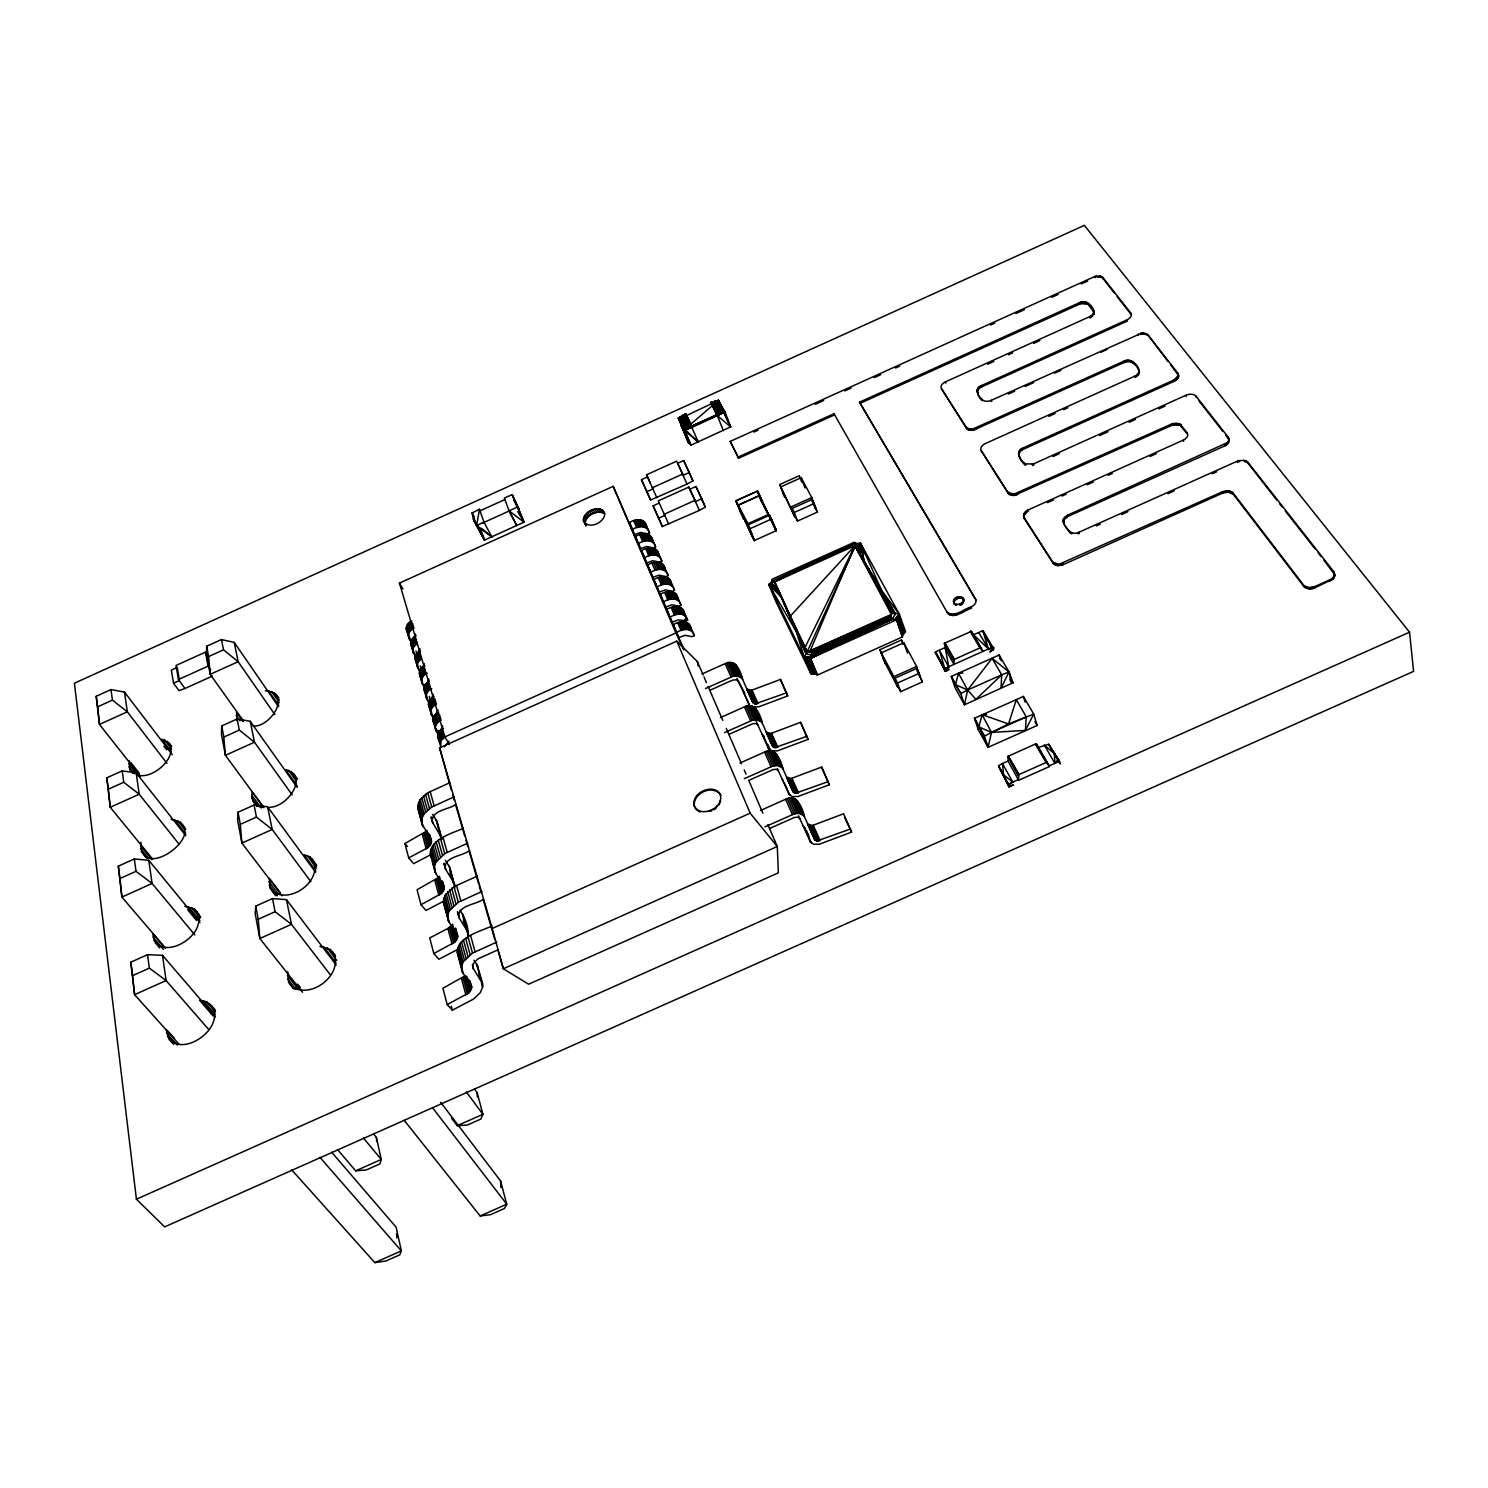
<?xml version="1.0" encoding="UTF-8"?>
<svg xmlns="http://www.w3.org/2000/svg" width="1488" height="1488" viewBox="0 0 1488 1488"><rect width="100%" height="100%" fill="white"/><g stroke="black" fill="none" stroke-linecap="round" stroke-linejoin="round"><path stroke-width="1.5" d="M431.092 854.503L413.664 863.672L408.698 857.906L427.614 847.825L431.26 843.305L431.278 839.678L421.792 823.664L422.164 817.693L424.173 813.731L431.706 807.035L454.268 796.768M1178.403 375.292L1174.088 379.942L1023 448.018C1014.704 451.013 1020.284 460.424 1025.325 463.958L1025.66 465.223C1020.638 461.671 1015.039 452.278 1023.353 449.264L1174.348 381.244L1178.422 377.468L1178.18 373.637L1147.843 334.8L1141.947 332.996L991.268 400.328A7.254 4.613 -17.8 0 1 982.099 399.361C977.356 395.92 974.454 387.903 981.448 385.578L1127.16 319.753A7.291 4.501 -15.4 0 0 1130.787 313.075L1102.906 277.568L1099.613 275.968L1094.889 276.452L730.199 441.415L738.569 458.267L834.433 414.929L834.005 413.72L738.104 457.095L738.569 458.267M1178.645 376.594L1178.18 373.637M583.389 520.391C583.259 510.979 600.65 503.576 604.76 513.472C604.984 522.939 587.425 530.379 583.389 520.391L585.974 526.064C582.05 516.764 596.986 508.896 604.463 513.62L602.863 510.254M945.401 671.348L935.524 651.837L944.657 647.745L953.975 664.373L954.217 659.444L979.941 647.912L983.084 651.335L971.385 631.377L944.415 643.262L948.86 667.461L945.475 668.986L945.94 670.363C954.626 666.308 942.443 675.18 944.75 668.503L988.423 648.935C1003.303 642.779 982.936 657.863 992.477 649.531L992.05 648.117L988.646 649.642L982.768 630.67L983.94 633.014M442.661 892.354L438.588 877.455L417.068 889.75L420.992 904.704L441.601 893.47L444.373 887.443L435.11 872.191L434.44 866.388L435.798 862.352L444.726 853.61L467.79 843.119M278.535 706.67L234.211 642.388L221.47 639.542L206.665 646.257L206.534 654.906L210.18 674.343L243.641 721.271M456.835 939.802L452.575 924.253L447.851 928.475L429.716 937.942L433.808 953.548L454.882 942.127L457.746 936.082L448.409 920.905L447.758 915.12L449.153 911.065L458.304 902.249L481.889 891.535M469.892 991.808L465.446 975.57L442.922 988.255L447.2 1004.567L468.757 992.942L471.733 986.879L462.284 971.831L461.671 966.047L463.121 961.973L472.514 953.083L496.806 942.071M408.437 633.516C404.308 629.498 406.708 622.821 411.785 621.035M412.325 622.858L413.943 628.327C408.865 630.112 406.429 636.79 410.576 640.826L412.697 639.859L415.636 634.018M411.302 645.848L411.469 639.635L416.101 635.674M414.668 636.436L416.863 643.839L413.645 647.057L412.697 650.87L414.892 655.594L417.031 654.627L420.007 648.768M415.654 660.728L415.822 654.515L420.509 650.535M419.058 651.298L421.271 658.812L418.035 662.03L417.068 665.861L419.263 670.604L421.439 669.619L424.433 663.741M297.061 787.301L250.244 721.308L237.131 718.964L221.712 725.939L221.452 734.309L225.413 755.327L263.897 807.668M428.935 678.937L425.903 684.833L423.727 685.819C421.42 679.514 415.245 669.209 424.954 665.62M427.223 673.246C422.108 675.013 419.467 681.727 423.727 685.819M893.916 613.874L854.893 545.705L855.73 543.455L854.298 542.227L771.881 579.353L771.398 582.403L768.794 584.449L775.676 601.152L811.034 673.934L816.577 674.38L809.732 657.361L804.208 657.194L768.794 584.449L781.07 596.707L806.533 652.897L804.208 657.194L811.034 673.934M424.545 691.176L424.731 684.945L429.493 680.927M431.78 688.665C426.665 690.432 423.95 697.165 428.228 701.276L430.441 700.29L433.492 694.375M429.083 706.744L429.307 700.513L434.087 696.477M434.663 698.43L436.412 704.326C431.297 706.112 428.488 712.845 432.822 716.974L435.035 715.97L438.123 710.036M435.147 724.898C430.795 720.769 433.64 714.017 438.755 712.25M437.844 827.049L437.1 821.692L432.562 814.382M439.351 714.259L441.118 720.248C436.021 721.996 433.101 728.729 437.472 732.859L439.704 731.854L442.829 725.958M439.834 740.968C435.445 736.82 438.365 730.05 443.498 728.283M445.898 736.411L441.006 740.485L440.764 746.734L437.602 736.225M998.56 765.688L1008.957 786.594L998.56 765.688L1002.447 763.511L1012.789 782.111L1009.422 784.399L1009.887 785.794L1013.458 784.994L1009.589 786.706L1008.529 784.027L1018.443 779.6L1019.001 774.56L1046.399 762.377L1049.468 766.562L1018.666 780.289L1008.046 761.019L1008.139 756.276L1035.574 743.944L1038.587 747.385L1048.668 744.26L1060.256 763.735L1048.668 744.26L1059.642 761.633L1050.974 748.111M450.287 874.814L449.953 867.597L445.377 860.324M454.844 887.815L449.953 867.597M992.105 658.31L1001.684 674.827L1001.052 688.144L1009.05 671.981L999.118 654.999L951.316 676.463L955.073 687.735L964.503 704.773L1011.896 683.29L1009.05 671.981L992.105 658.31L967.628 690.004L960.783 693.52L964.503 704.773L967.628 690.004L958.532 673.32L962.885 673.022M315.642 872.321L267.598 806.794L254.076 805.027L238.024 812.262L237.615 820.297L241.912 843.082L282.05 895.776M467.995 938.221C469.352 928.586 465.26 918.152 459.997 910.135M974.733 598.195L859.506 402.188L1079.209 302.827C1086.984 297.34 1100.376 312.461 1089.718 316.646L945.419 381.877A7.142 4.501 -18.5 0 0 941.439 388.628L966.14 427.149L969.358 429.046L972.929 428.972L1123.589 361.324C1131.791 355.744 1145.872 371.628 1134.842 376.166L985.298 443.591A7.403 4.817 -17.7 0 0 981.262 450.715L1007.785 492.082L1013.626 494.295L1172.488 423.652L1179.835 423.968L1187.071 432.71A7.793 5.078 -13.8 0 1 1183.351 440.095L1026.98 510.477L1027.315 511.742L1024.19 515.09L1024.395 518.68L1053.578 563.971L1057.801 565.645L1063.083 564.696L1222.783 493.049L1228.195 492.044L1233.403 494.351L1304.362 587.109L1309.217 588.913L1313.606 588.43L1333.397 578.795L1334.736 575.726L1333.62 571.466L1247.948 462.322L1244.061 460.238L1237.384 461.113L1079.06 532.202C1071.974 536.015 1065.78 529.133 1063.66 522.772L1063.976 524.036L1063.381 519.145L1067.696 515.127L1227.619 442.494L1228.958 439.778L1228.214 437.193L1196.054 396.236A7.7 4.929 -13.8 0 0 1186.01 395.231L1033.565 463.865L1025.325 463.958M1225.666 434.942L1229.181 440.169L1225.963 445.358L1068.012 516.392L1064.218 519.461L1063.567 523.218L1063.064 521.042M787.152 610.619L806.533 652.897L778.075 589.825L771.398 582.403L855.73 543.455L860.51 543.157L899.44 614.451L896.111 618.71L902.509 636.901L817.358 675.106L809.732 657.361L812.69 654.962L891.721 619.12L812.932 654.497M447.2 1004.567L452.352 1010.185L473.296 999.229L480.326 992.645L482.596 987.046L482.484 983.419L477.369 965.507L473.965 960.188M423.299 827.254L417.663 807.426L420.23 799.447L427.726 792.788L450.139 782.558M1025.381 730.385L1033.714 714.11L1008.548 723.968L982.136 714.668L978.862 726.888L984.405 736.095L974.491 718.258L978.862 726.888L991.51 732.449L1025.381 730.385L1026.255 716.9L1016.304 699.639L974.491 718.258L978.23 729.566L988.069 747.329L1037.192 725.456L1033.714 714.11L1023.372 696.421L1016.304 699.639L1008.548 723.968L984.405 736.095L988.069 747.329L991.51 732.449L982.136 714.668L986.525 714.389M1334.513 573.364L1333.918 576.488L1331.202 579.167L1314.778 586.607L1309.012 587.611L1304.158 585.788L1233.161 493.049L1229.255 490.891L1222.541 491.747L1058.768 564.417L1052.611 561.962L1024.042 517.433L1023.837 513.844L1026.98 510.477M431.966 859.004C423.689 840.906 452.854 833.057 463.456 828.314M336.195 964.987L286.477 899.663L272.509 898.585L255.75 906.099L255.192 913.688L259.842 938.519L302.529 992.273M449.339 922.634L443.573 903.476L444.893 895.478L453.97 886.699L477.388 876.06M856.418 543.678L807.203 651.744L811.983 652.637L891.331 618.19L812.467 653.585L809.546 651.093L806.589 652.637M458.788 957.249C450.566 938.482 481.591 931.153 492.1 925.889M963.331 600.985C967.219 598.418 955.37 593.359 953.529 600.836C953.455 606.918 964.522 604.426 963.499 599.032M1127.16 319.753L1127.439 321.036L981.782 386.824C974.807 389.149 977.709 397.166 982.452 400.607L982.099 399.361M963.908 600.278C960.374 593.21 950.386 603.589 954.719 603.663M902.509 636.901L896.148 618.115L902.323 635.915L905.485 631.563L899.44 614.451L893.116 612.368L890.866 615.381L844.012 637.868L811.202 652.135L808.114 651.539L811.481 652.618M293.192 988.423L288.635 982.099L287.761 971.683M297.302 786.11L285.603 769.612C309.634 776.531 286.961 807.296 269.737 807.24M275.857 895.813L270.091 887.871L269.328 878.273L280.302 892.688M809.398 652.562L854.893 545.705L857.181 543.79L859.822 553.945L894.158 613.223L889.564 605.188M262.483 807.37C255.155 806.756 250.096 799.112 252.309 792.118L263.004 806.645M809.36 652.339C813.769 651.93 803.52 651.521 810.588 651.874L807.854 651.428L811.202 652.135L890.866 615.381L891.851 619.38L896.204 619.287M237.169 720.638L236.573 712.38L243.083 721.513M993.556 649.661L982.768 630.67L973.543 634.818L971.478 631.451M699.844 811.072C709.478 814.085 723.354 805.417 720.322 794.555L720.75 795.429C714.463 781.479 689 793.253 694.729 807.073L694.301 806.198L696.849 810.03L700.29 811.946L695.156 807.798L695.603 808.672M479.471 509.305L483.991 522.176L491.896 536.963L476.625 525.543L473.575 519.814L472.105 512.895L479.471 509.305L476.625 525.543L484.511 540.088L523.999 522.195L512.207 494.704L504.358 498.034L509.045 510.83L516.782 525.71L509.231 510.961L481.907 523.348M693.817 804.431L694.245 805.306C693.464 793.309 711.562 784.771 719.857 793.848L719.429 792.974M171.157 819.423C215.369 828.5 139.221 886.383 140.988 842.264M132.86 773.165L129.623 769.222L129.437 760.796M750.863 533.653L754.379 540.535L747.999 523.664L735.89 500.842L757.429 491.114L776.197 530.677L754.379 540.535L750.863 533.653L735.89 500.842L757.429 491.114L776.197 530.677L771.509 519.014L749.654 528.872L750.603 532.964L735.89 500.842L743.814 519.256L740.652 512.467M1093.457 313.503L1093.754 314.786L1093.736 310.657M463.661 922.709L463.363 915.492M958.532 673.32L955.445 684.666L960.783 693.52L951.316 676.463L955.445 684.666L967.628 690.004L975.905 699.397L1001.684 674.827L1009.05 671.981L1013.254 683.271L1009.999 677.71M444.559 746.827L448.93 741.173M718.723 804.041L719.15 804.915L720.583 800.153M809.472 651.353L807.221 651.558L804.952 647.596L854.893 545.705L895.423 614.098L892.019 619.38L812.987 654.627L809.732 657.361L817.005 674.566M1137.799 374.12L1138.078 375.404L1138.915 372.428M944.359 643.393L953.603 660.393M1036.429 743.981L1049.245 765.855L1054.899 763.344L1057.856 759.587L1059.289 761.447L1055.569 755.737L1059.456 761.447L1053.262 751.924L1059.456 761.447M682.601 609.206L686.507 617.78L684.238 620.589L678.305 619.919L672.241 622.207L666.643 609.596C671.981 605.69 682.434 604.407 684.331 612.684M807.221 651.558L790.128 616.33L854.893 545.705L893.972 612.74M810.216 657.808L813.062 654.757L891.851 619.38L810.569 658.347L891.851 619.38M408.698 857.906L404.922 843.547L425.996 831.439L429.902 845.723M758.973 495.95L772.57 523.069L758.973 495.95L738.848 505.046M713.477 808.895L713.905 809.77L715.914 808.356L717.253 805.845M690.413 424.489L718.499 400.384L724.972 411.785L730.627 426.889L690.934 445.191L687.177 439.909L678.361 418.091L685.856 414.036L698.318 441.955L684.201 430.348L680.667 424.433L688.609 442.885L690.655 444.633L688.535 442.699L685.838 434.682L690.934 445.191L680.109 418.612M978.23 729.566L979.978 728.134L988.069 747.329M681.56 422.797L685.187 433.231L678.361 418.091L685.894 414.185L690.172 426.721L691.753 426.145L689.465 427.149L683.42 415.412L685.801 413.943L684.257 414.985L689.465 427.149L691.808 426.275L688.739 427.595L682.601 415.859L685.801 413.943L683.42 415.412L688.739 427.595L691.864 426.405L688.014 428.023L681.764 416.287L685.819 413.962L691.697 426.033L684.201 430.348L688.609 442.885L690.376 444.149M960.374 603.756L960.764 604.984L962.271 604.054M777.145 600.278L775.676 601.152M1089.718 316.646L1089.997 317.93L1091.857 316.851M685.894 414.185L680.109 417.179L685.856 414.092L691.641 425.94L690.172 426.721L684.257 414.985L685.838 413.98L679.272 417.607L685.131 429.79L692.143 427.037L684.201 430.348L678.361 418.091L685.131 429.79L692.087 426.926L686.563 428.897L691.976 426.665L688.014 428.023L682.601 415.859L685.819 413.962L681.764 416.287L687.289 428.47L691.976 426.665L687.289 428.47L680.927 416.733L685.819 414.017L680.927 416.733L685.856 429.344L692.087 426.926M716.844 414.52L710.855 402.634L713.422 401.983L718.406 413.906L716.9 414.613L712.585 402.244L710.836 402.616L718.499 400.384L730.627 426.889L717.346 415.617L710.855 402.634L715.933 401.202L721.643 412.864L717.179 415.264L722.443 412.604L717.607 400.663L710.911 402.839L716.77 400.942L722.443 412.604L717.29 415.505L724.079 412.083L717.346 415.617L723.354 430.627M1136.237 376.855L1135.121 377.45L1134.842 376.166M443.833 901.114L426.014 910.433L420.992 904.704M457.114 949.753L438.904 959.239L433.808 953.548M717.346 415.617L724.972 411.785L716.807 414.427L710.892 402.69L718.499 400.384L730.627 426.889L723.819 412.771M685.931 414.296L679.272 417.607L685.856 429.344M682.136 417.644L718.499 400.384L723.54 412.12M811.983 652.637L890.549 616.385M812.764 654.181L891.665 618.971L812.987 654.627L812.467 653.585L868.918 627.694M483.991 522.176L476.625 525.543L472.105 512.895L474.114 516.559M480.14 510.775L505.195 499.429M691.176 426.275L717.309 414.427M691.213 426.349L717.458 414.743M140.467 776.383L99.491 724.433L96.218 696.291L110.986 689.595L124.49 692.069L172.273 754.676M691.381 426.703L717.569 414.985M691.548 427.093L717.625 415.115M691.715 427.465L717.737 415.394M208.004 655.743L205.456 652.135L176.03 665.471L178.448 679.532L184.996 688.479L212.375 676.091M124.49 692.069L127.336 711.822L99.491 724.433L97.594 706.837L112.437 700.123L127.336 711.822L166.972 763.344M234.211 642.388L238.136 661.695L210.18 674.343L208.618 656.561L223.498 649.828L238.136 661.695L274.871 714.612M178.448 679.532L208.078 666.122L205.456 652.135M173.538 683.215L179.453 680.518L177.221 667.461L171.325 670.139L173.538 683.215L179.006 690.655L184.996 688.479M449.376 744.242L444.875 736.913L399.454 583.091L613.186 486.334L684.015 649.642M650.293 483.154L646.555 474.784L676.687 461.15L687.047 484.084L650.572 500.005L641.477 479.657L647.522 476.923M683.662 460.573L677.635 463.289L683.234 475.23L689.316 472.477L683.662 460.573L692.887 480.866L687.047 484.084M753.914 432.078L758.136 430.162M815.182 404.364L823.627 400.532M844.756 390.972L851.099 388.108M874.33 377.599L880.673 374.716M895.46 368.038L899.682 366.122M990.524 325.016L994.747 323.101M1015.876 313.54L1024.321 309.727M1051.774 297.302L1058.117 294.419M1081.348 283.91L1087.691 281.046M682.732 474.021L652.376 487.748L656.84 497.736M646.834 491.691L652.916 488.957L646.555 474.784M859.915 403.397L1080.66 303.645L1088.119 304.24L1094.219 312.61M688.851 487.078L658.273 500.898L664.801 515.425L658.626 518.215L662.383 526.529L699.379 510.403L688.851 487.078L690.581 491.114M658.626 518.215L653.12 505.827L659.24 503.056M695.919 486.464L689.8 489.236L695.547 501.53L701.722 498.74L695.919 486.464L705.312 507.148L699.379 510.403M645.346 523.478L649.512 532.89L647.354 533.857L640.528 532.406L634.725 534.583L629.424 522.66C634.669 518.717 644.732 517.954 646.48 525.971M987.586 364.225L993.854 361.379M1008.492 354.776L1012.658 352.879M1033.565 343.43L1039.833 340.603M695.063 500.321L664.262 514.234L668.744 524.241M632.4 529.598C637.645 525.655 647.745 524.855 649.512 532.89M651.409 537.391L655.631 546.914L653.455 547.882L646.592 546.449L640.733 548.626L635.395 536.61C640.64 532.667 650.777 531.83 652.562 539.884M152.483 858.892L110.242 807.296L106.82 777.833L122.183 770.896L136.152 772.849L185.795 835.698M638.426 543.659C643.672 539.716 653.846 538.842 655.631 546.914M795.41 517.024L797.512 521.06L817.377 512.114L814.159 503.502L812.002 499.484L792.118 508.45L795.001 517.21L779.712 484.567L799.335 475.695L801.772 482.131M136.152 772.849L139.221 794.22L110.242 807.296L108.308 789.235L123.746 782.279L139.221 794.22L179.248 844.403M250.244 721.308L254.485 742.214L225.413 755.327L223.814 737.081L239.308 730.087L254.485 742.214L292.187 794.927M740.522 512.43L737.899 505.157L759.605 495.355M812.002 499.484L815.238 508.078L811.778 497.569L801.195 477.704L780.679 486.967L795.001 517.21M657.584 551.509L661.844 561.143L659.649 562.129L652.748 560.697L646.852 562.91L641.458 550.765C646.722 546.821 656.915 545.891 658.719 554.001M644.527 557.926C649.791 553.982 660.021 553.015 661.844 561.143M1008.399 394.004L1014.704 391.158M1025.195 386.415L1033.583 382.639M1054.583 373.153L1060.87 370.326M1100.748 352.321L1107.035 349.475M784.641 497.234L779.712 484.567M663.834 565.849L668.149 575.596L665.954 576.581L658.979 575.168L653.046 577.381L647.615 565.124C652.916 561.218 663.146 560.195 664.969 568.342M747.999 523.664L768.329 514.495M737.899 505.157L747.701 525.078L769.612 515.201L775.713 529.319L773.351 524.632M791.039 506.924L811.778 497.569M650.721 572.396C656.022 568.49 666.289 567.43 668.149 575.596M941.439 388.628L966.512 428.395L969.711 430.274L973.282 430.218L1123.868 362.607C1130.973 358.682 1138.376 366.122 1139.417 372.856L1138.971 369.917M797.512 521.06L794.22 512.504L814.159 503.502M670.195 580.413L674.548 590.252L672.334 591.257L665.322 589.862L659.351 592.094L653.864 579.725C659.165 575.8 669.488 574.703 671.33 582.905M657.026 587.109C662.327 583.184 672.688 582.05 674.548 590.252M1048.817 416.361L1055.122 413.515M1063.548 409.721L1067.752 407.824M676.631 595.181L681.039 605.151L678.807 606.155L671.776 604.779L665.75 607.03L660.207 594.549C665.527 590.643 675.924 589.434 677.784 597.674M663.425 602.045C668.744 598.139 679.16 596.893 681.039 605.151M669.916 617.204C674.51 614.581 681.783 611.903 685.912 616.795M165.484 948.098L121.904 897.078L118.315 866.165L134.311 858.967L148.763 860.306L199.913 922.579M689.837 625.444L694.338 635.636L692.087 636.659L684.945 635.302L678.826 637.608L673.19 624.886C678.528 620.98 689.074 619.585 690.99 627.917M1052.946 456.556L1059.289 453.691M1099.502 435.593L1107.965 431.78M1129.132 422.257L1135.474 419.393M1158.743 408.921L1165.104 406.057M148.763 860.306L152.111 883.481L121.904 897.078L119.933 878.552L136.022 871.317L152.111 883.481L194.816 934.929M267.598 806.794L272.211 829.467L241.912 843.082L240.312 824.371L256.457 817.098L272.211 829.467L310.899 881.752M444.875 736.913L675.887 632.939L613.186 486.334M676.501 632.605C681.857 628.717 692.422 627.285 694.338 635.636M451.422 790.314L439.592 747.887L676.798 641.142L697.351 661.546L703.136 674.938M981.262 450.715L1008.139 493.328L1013.979 495.541L1172.749 424.954L1180.096 425.27L1187.331 434.012L1187.071 432.71M1047.347 502.646L1053.634 499.819M1062.023 496.043L1066.208 494.165M1087.17 484.735L1093.457 481.907M1108.132 475.323L1112.336 473.426M1150.057 456.463L1156.343 453.635M701.945 674.008L725.14 663.592C735.425 658.198 740.857 671.516 742.624 679.346L735.965 664.913M705.498 688.516L732.673 676.426L737.378 675.961L742.01 678.323M709.795 690.339L732.524 680.146L736.355 679.756L738.271 681.299L749.84 705.963M890.661 616.59L857.144 631.805M1096.247 525.896L1100.469 523.999M1121.58 514.532L1127.904 511.686M1167.987 493.681L1174.311 490.835M1212.292 473.798L1216.514 471.901M812.522 653.716L891.461 618.506L812.467 653.585M179.248 1044.483L134.59 994.672L130.814 962.178L147.517 954.682L162.471 955.296L215.481 1016.992M162.471 955.296L166.117 980.555L134.59 994.672L132.562 975.682L149.358 968.13L166.117 980.555L208.841 1029.659M286.477 899.663L291.481 924.327L259.842 938.519L258.242 919.286L275.094 911.716L291.481 924.327L330.41 974.938M720.415 717.625L744.428 706.856C755.03 701.257 760.498 715.096 762.358 723.131L755.439 708.121M971.199 606.918L971.59 608.146C965.768 609.466 952.041 621.407 947.075 611.717C953.901 619.027 964.484 608.276 971.199 606.918A7.831 5.45 -18.3 0 0 975.514 598.957L859.506 402.188M898.138 686.805L900.668 691.641L922.448 681.895L916.775 668.41L894.958 678.175L897.673 687.01L885.155 663.183L879.947 649.661L901.449 640.007L903.123 643.132M917.11 670.958L920.309 676.873L916.627 666.457L903.793 642.742L881.324 652.823L893.879 676.649L897.673 687.01M724.47 732.617L752.258 720.285L757.057 719.764L761.744 722.108M885.155 663.183L879.947 649.661M728.841 734.402L752.872 723.689L755.978 723.577L757.913 725.121M893.879 676.649L916.627 666.457M900.668 691.641L897.506 683.011L919.379 673.227M991.51 732.449L1026.255 716.9M740.02 763.028L764.553 752.035C775.527 746.213 781.014 760.591 782.967 768.831L775.75 753.207M744.298 778.67L772.718 766.078L777.592 765.52L782.353 767.827M767.882 824.687L777.294 846.486L503.353 968.762L492.175 928.512L750.157 813.173L777.294 846.486L778.354 872.842L528.612 984.219L503.353 968.762L497.848 949.883L477.685 959.016L473.091 963.871L472.849 967.814L482.484 983.419M760.498 810.476L785.608 799.261C796.954 793.197 802.441 808.133 804.506 816.614L796.991 800.321M765.037 826.807L794.09 813.936L799.075 813.359L803.892 815.61M769.538 828.518L794.648 817.358L797.884 817.191L799.856 818.698M1008.046 761.019L1002.447 763.511L1003.6 774.783L1012.789 782.111M967.628 690.004L1001.684 674.827M1054.899 763.344L1054.415 753.821L1044.185 744.893L1054.899 763.344L1059.103 761.465M136.412 1199.216L1409.545 632.195L1084.361 225.376L74.4 683.215L136.412 1199.216L164.666 1226.875L1413.6 671.367L1409.545 632.195M337.627 1149.685L355.688 1170.833L381.244 1159.468L376.408 1137.446L373.469 1133.875M451.627 1118.325L457.244 1125.691L482.893 1114.307L477.146 1092.638L474.393 1088.9M291.667 1169.847L374.846 1262.624L401.351 1250.887L396.143 1227.228L331.657 1152.196M404.271 1120.408L480.159 1215.975L506.738 1204.201L500.563 1180.933L440.671 1102.255M890.866 615.381L809.546 651.093L891.331 614.395L854.893 545.705L774.597 581.864L771.77 581.789M828.444 781.553L795.522 793.253L793.104 791.672L786.52 777.071L791.17 778.522L821.636 767.064L829.318 784.753L797.94 796.526L792.155 796.545L788.621 793.681M850.69 828.928L817.061 840.925L814.606 839.381L807.742 824.129L812.448 825.524L843.566 813.769L851.564 832.108L819.497 844.18L813.583 844.254L810.011 841.427M786.743 692.757L755.179 703.88L752.798 702.262L746.771 688.87L751.273 690.376L780.493 679.439L787.654 695.956L759.029 706.726L751.961 707.116M807.147 736.207L774.913 747.608L772.532 746.009L766.227 732.04L770.803 733.51L800.618 722.312L808.04 739.406L777.331 750.901L771.621 750.863L768.143 747.98M710.948 402.95L717.607 400.663L723.261 412.343L717.29 415.505L723.261 412.343L718.499 400.384L721.773 409.07M253.183 726.181C271.318 727.037 292.541 692.218 265.329 690.804M812.69 654.962L812.392 655.036A1.897 1.339 -22.3 0 1 811.518 655.036L806.719 654.162A1.897 1.321 -22.4 0 1 806.087 653.809L774.597 581.864L772.012 581.138L855.135 543.139L774.597 581.864L790.128 616.33M1097.586 277.214L1096.098 276.136M374.846 1262.624L385.857 1261.006L399.844 1254.83L401.351 1250.887L319.901 1157.292M480.159 1215.975L490.463 1214.692L504.488 1208.479L506.738 1204.201L432.599 1107.797M355.688 1170.833L366.439 1169.884L379.924 1163.895L381.244 1159.468L363.556 1138.153M808.17 652.097L811.648 652.432M457.244 1125.691L467.344 1125.058L480.866 1119.05L482.893 1114.307L466.395 1092.006M808.114 651.539L810.272 651.558M970.864 631.265L980.815 647.838M432.915 720.173L436.04 730.552L439.816 730.645M138.179 775.192C155.942 780.01 186.056 748.538 161.746 739.238L171.306 751.793M1098.776 277.159L1100.934 277.456L1100.655 276.173M184.81 906.229L194.165 909.001L199.187 914.618M319.939 946.405L330.131 949.437L335.265 955.24M892.019 619.38L896.427 619.808L810.569 658.347L817.358 675.106M214.625 1009.236L206.59 1001.777L199.615 1000.289L213.044 1015.913M808.133 651.856L810.514 652.283M809.36 651.67L810.569 651.967M1244.284 461.559L1245.493 461.875L1245.27 460.555M316.609 865.105L309.988 856.976L303.887 854.633L315.884 871.001M436.04 730.552L439.704 731.854M1114.326 293.043L1101.566 276.526M803.185 826.156L805.547 828.537M1276.723 500.024L1246.33 461.02M761.856 733.993L764.2 736.393M736.913 678.286L744.8 693.203M816.447 674.045L809.119 656.989L816.056 674.083M1065.055 525.655L1070.746 533.448L1070.43 532.183M481.256 528.184L491.896 536.963M271.727 890.419C289.211 905.876 324.551 879.854 312.275 858.985M685.689 430.199L698.318 441.955M973.543 634.818L988.423 648.935L978.937 632.791M770.896 583.017L778.075 589.825L770.282 583.556L781.07 596.707L769.575 584.04L775.583 598.678M290.365 984.87C308.834 1002.187 345.904 973.673 332.531 951.65M164.815 947.763L152.892 933.813C157.523 965.824 210.998 934.892 196.304 911.084M783.432 780.809L782.074 779.08M166.433 1029.529C170.953 1064.385 227.72 1031.333 211.649 1005.758M167.4 1036.355L173.557 1043.2M168.944 1039.201L173.557 1044.334M167.958 1031.24L174.115 1038.085M166.544 1033.1L177.314 1045.097M155.254 942.704L159.737 947.93M203.298 1000.699L215.221 1014.611M404.922 843.547L407.396 846.449M152.985 937.105L163.438 949.307M209.399 1003.489L215.351 1010.445M153.785 940.1L159.755 947.075M206.59 1001.777L215.518 1012.212M188.325 906.545L199.913 920.663M140.486 848.569L147.721 857.386M141.23 851.341L147.014 858.39M187.711 909.763L196.397 920.328M194.165 909.001L200.713 917.166M191.487 907.494L200.155 918.077M140.411 845.519L151.962 859.636M287.612 978.899L296.093 989.539M288.635 982.099L294.289 989.185M297.619 984.126L300.446 987.679M287.333 975.403L298.604 989.594M128.861 763.828L138.682 776.252M128.917 766.655L134.534 773.76M129.623 769.222L132.432 772.774M177.537 820.483L184.568 829.393M130.832 762.563L139.24 773.239M174.524 819.665L185.777 833.931M1117.116 296.596L1131.047 314.359L1130.787 313.075M1168.024 361.491L1147.843 334.8M1170.87 365.118L1178.645 375.739M1199.105 401.09L1222.857 431.39M1279.568 503.669L1282.433 507.296M1285.279 510.942L1315.262 549.146M1318.108 552.773L1320.972 556.419M1323.818 560.065L1334.68 574.684M180.104 821.841L185.721 828.983M268.882 881.714L278.498 894.307M163.978 746.251L166.712 749.822M269.142 884.951L277.382 895.739M270.091 887.871L275.596 895.069M164.629 739.964L171.455 748.929M327.155 947.782L336.716 960.374M169.037 742.903L171.771 746.492M323.733 946.777L336.028 962.941M167.084 741.191L171.176 746.567M330.131 949.437L335.581 956.617M894.158 613.223L864.137 561.181L860.51 543.157L881.733 590.662L899.44 614.451M252.086 798.293L257.443 805.566M252.997 800.99L257.015 806.44M251.863 795.299L261.237 808.021M309.988 856.976L316.646 866.09M307.16 855.507L316.479 868.248M236.127 715.356L240.033 720.843M208.078 666.122L210.645 669.73M288.728 770.375L296.521 781.386M293.601 773.518L297.488 779.024M291.425 771.695L296.614 779.024M274.238 692.776L279.298 700.141M271.653 691.585L279.26 702.652M268.658 690.934L278.814 705.647M276.303 694.431L278.833 698.114M457.504 912.553L459.327 918.17L468.274 932.716M444.038 864.119L445.805 869.55L454.677 884.17M431.148 817.712L432.859 822.957L441.657 837.651L437.1 821.692M778.429 770.877L776.476 769.352L773.295 769.501L748.743 780.419L762.879 813.136M513.732 500.359L519.386 509.807L512.207 494.704L523.999 522.195L509.045 510.83L516.875 507.315L515.201 500.954L523.999 522.195L517.768 511.574M748.501 704.196L749.078 705.145M399.454 583.091L402.988 589.043M982.936 630.652L992.905 647.336M983.847 633.311L993.352 649.921M985.707 637.199L987.846 640.863M989.985 644.527L993.184 650.014M1034.885 721.531L1037.192 725.456M1009.701 679.495L1011.896 683.29M768.794 584.449L796.415 631.842L806.384 653.139L784.102 603.644M1036.057 743.87L1046.994 762.414M970.548 631.321L980.406 647.782M1035.574 743.944L1046.566 762.358M970.399 631.377L979.941 647.912M1035.406 744.019L1046.083 762.488M868.49 568.453L894.232 613.316M834.005 413.72L947.484 612.944M894.344 613.391L872.861 575.8L894.623 613.484L881.733 590.662M895.125 613.447L886.216 598.176M893.284 612.349L854.893 545.705L891.944 613.447M863.821 561.013L893.116 612.368M944.88 642.835L954.366 659.37M1008.418 756.071L1019.001 774.56M944.62 643.021L954.068 659.537M1018.685 774.746L1008.139 756.276L1018.331 775.081M944.508 643.132L953.734 659.872M1007.841 756.629L1018.164 775.601M948.637 666.754L939.486 650.461L944.75 668.503L935.394 651.93L945.698 671.274M935.171 652.414L945.55 671.33M999.192 767.659L1006.465 780.958M1007.506 782.874L1009.589 786.706L1000.234 769.538M902.156 625.444L905.485 631.563M920.719 678.695L922.448 681.895M473.575 519.814L484.511 540.088L480.884 529.654M811.425 499.949L815.647 507.892M815.238 508.078L817.377 512.114M473.407 519.052L484.511 540.088L477.704 525.245M894.958 678.175L897.506 683.011M883.128 658.291L885.602 662.978M792.118 508.45L794.22 512.504M783.023 493.105L785.069 497.048M680.667 424.433L685.187 433.231M747.701 525.078L754.379 540.535M730.199 441.415L738.104 457.095M1005.404 779.061L1009.273 786.78M764.758 507.724L758.173 492.398L765.334 508.729M708.939 810.923L711.692 810.941L711.264 810.067M802.702 646.238L806.161 653.362M583.408 519.052L585.044 522.4M772.83 523.739L776.197 530.677M585.342 514.848L586.96 518.196M584.393 516.243L586.012 519.591M583.742 517.657L585.379 521.005M587.965 512.281L589.583 515.648M586.532 513.509L588.169 516.875M591.331 510.291L592.949 513.639M589.583 511.202L591.201 514.55M595.033 509.101L596.651 512.449M593.173 509.584L594.791 512.932M600.222 509.082L601.822 512.449M598.622 508.84L600.222 512.207M596.874 508.84L598.474 512.207M601.654 509.547L603.254 512.914M787.654 695.956L780.493 679.439M808.04 739.406L800.618 722.312M829.318 784.753L821.636 767.064M844.44 816.968L851.564 832.108M675.887 632.939L683.736 649.754M629.424 522.66L631.749 527.626M635.395 536.61L637.72 541.576M641.458 550.765L643.783 555.749M647.615 565.124L649.94 570.127M653.864 579.725L656.189 584.71M660.207 594.549L662.532 599.534M666.643 609.596L668.986 614.581M673.19 624.886L675.515 629.87M790.221 617.65L806.533 652.897M806.868 651.632L774.597 581.864L806.552 652.414M806.031 653.437L796.415 631.842L804.208 657.194M686.507 617.78L687.623 620.236L685.373 621.259L684.238 620.589L687.623 620.236L683.197 610.192M684.201 430.348L690.934 445.191M751.998 690.153L758.062 703.545M771.547 733.286L777.871 747.236M791.932 778.28L798.535 792.862M813.229 825.263L820.13 840.515M751.273 690.376L757.336 703.768M770.803 733.51L777.127 747.478M791.17 778.522L797.773 793.104M812.448 825.524L819.349 840.757M750.529 690.506L756.592 703.898M770.04 733.658L776.364 747.627M790.407 778.67L797.01 793.253M811.667 825.673L818.567 840.906M749.803 690.544L755.867 703.936M769.315 733.696L775.62 747.664M789.663 778.708L796.247 793.29M810.904 825.728L817.786 840.962M749.115 690.488L755.179 703.88M768.608 733.64L774.913 747.608M788.938 778.67L795.522 793.253M810.179 825.691L817.061 840.925M748.483 690.32L754.528 703.731M767.957 733.491L774.262 747.46M788.287 778.522L794.871 793.104M809.509 825.542L816.391 840.794M747.906 690.079L753.951 703.489M767.38 733.249L773.686 747.218M787.691 778.28L794.276 792.862M808.914 825.319L815.796 840.553M747.422 689.744L753.467 703.154M766.897 732.914L773.202 746.883M787.208 777.945L793.792 792.546M808.412 824.984L815.294 840.236M747.05 689.335L753.077 702.745M766.506 732.505L772.811 746.492M786.817 777.554L793.383 792.137M808.021 824.594L814.885 839.846M735.109 664.039L741.136 677.449M754.565 707.246L760.87 721.234M774.876 752.333L781.479 766.952M796.117 799.465L802.999 814.754M734.03 663.35L740.057 676.761M753.467 706.54L759.773 720.545M773.779 751.645L780.363 766.264M795.001 798.796L801.883 814.085M732.766 662.848L738.792 676.259M752.203 706.056L758.489 720.043M772.477 751.161L779.061 765.799M793.681 798.312L800.563 813.601M731.352 662.551L737.378 675.961M750.77 705.777L757.057 719.764M771.026 750.901L777.592 765.52M792.193 798.052L799.075 813.359M767.771 744.391L770.468 750.38M806.403 830.434L808.97 836.163M641.477 479.657L650.572 500.005M653.12 505.827L662.383 526.529M743.833 692.552L748.985 704.047M763.214 735.742L769.482 749.729M784.362 782.911L789.979 795.429M804.543 827.886L811.388 843.157M729.845 662.476L735.853 675.887M749.227 705.703L755.495 719.708M756.276 721.513L768.701 748.929M769.463 750.845L776.011 765.483M777.424 768.701L789.179 794.611M790.612 798.014L797.456 813.322M798.554 815.815L810.588 842.357M728.264 662.625L734.272 676.054M747.608 705.87L753.877 719.894M767.827 751.031L774.374 765.669M788.938 798.219L795.782 813.527M688.293 440.188L685.856 435.463M726.683 662.997L732.673 676.426M745.99 706.261L752.258 720.285M766.171 751.421L772.718 766.078M787.245 798.628L794.09 813.936M725.14 663.592L731.11 677.021M744.428 706.856L750.659 720.88M764.553 752.035L771.082 766.692M785.608 799.261L792.434 814.568M797.624 801.344L814.606 839.381M776.383 754.23L793.104 791.672M756.053 709.125L772.532 746.009M736.579 665.936L752.798 702.262M644.769 522.493L647.782 529.43M650.833 536.405L653.902 543.436M656.989 550.523L660.114 557.665M663.183 564.752L666.345 572.006M669.6 579.409L672.818 586.774M676.054 594.196L679.309 601.673M689.242 624.439L692.608 632.158M643.988 521.618L647.02 528.556M650.051 535.531L653.12 542.562M656.208 549.649L659.333 556.791M662.272 563.822L665.434 571.076M668.819 578.553L672.018 585.9M675.254 593.321L678.528 600.799M681.802 608.332L685.112 615.92M688.46 623.584L691.808 631.284M643.039 520.893L646.052 527.831M649.103 534.806L652.172 541.837M655.259 548.923L658.366 556.066M667.833 577.828L671.051 585.175M674.287 592.596L677.542 600.073M680.816 607.606L684.127 615.195M687.475 622.858L690.823 630.559M661.137 563.059L664.299 570.313M641.923 520.316L644.936 527.254M647.987 534.229L651.037 541.279M654.125 548.365L657.231 555.508M666.717 577.251L669.916 584.617M673.134 592.038L676.389 599.515M679.681 607.048L682.992 614.637M686.321 622.3L689.669 630.001M659.835 562.501L662.978 569.755M640.677 519.926L643.709 526.845M646.741 533.839L649.791 540.869M652.879 547.956L655.985 555.117M665.434 576.86L668.651 584.226M671.869 591.647L675.124 599.125M678.398 606.658L681.69 614.265M685.019 621.91L688.386 629.629M658.366 562.166L661.509 569.42M639.356 519.703L642.37 526.64M645.401 533.634L648.452 540.665M651.521 547.751L654.627 554.894M664.076 576.656L667.275 584.021M670.493 591.443L673.748 598.92M677.003 606.472L680.314 614.06M683.624 621.724L686.972 629.443M656.803 562.073L659.947 569.327M637.961 519.684L640.956 526.622M643.988 533.597L647.038 540.646M650.107 547.733L653.213 554.875M662.644 576.656L665.824 584.021M669.042 591.443L672.297 598.92M675.552 606.453L678.844 614.06M682.174 621.724L685.522 629.443M769.612 515.201L775.713 529.319M655.185 562.204L658.328 569.458M636.529 519.833L639.524 526.771M642.556 533.764L645.587 540.814M648.656 547.9L651.763 555.061M661.174 576.823L664.355 584.189M667.573 591.629L670.809 599.106M674.064 606.639L677.356 614.246M680.667 621.91L684.015 629.629M703.973 676.854L706.465 682.639M708.139 686.489L722.759 720.322M726.237 728.376L741.489 763.623M744.205 769.91L746.009 774.113M653.585 562.557L656.71 569.83M635.097 520.186L638.092 527.124M641.123 534.118L644.155 541.167M647.224 548.254L650.312 555.415M659.705 577.195L662.885 584.561M666.103 591.982L669.321 599.478M672.576 607.011L675.868 614.618M679.179 622.282L682.508 630.001M633.721 520.707L636.715 527.663M639.728 534.657L642.76 541.688M645.811 548.793L648.898 555.954M652.004 563.152L655.129 570.406M658.291 577.735L661.472 585.1M664.671 592.54L667.889 600.017M671.144 607.569L674.417 615.176M677.728 622.84L681.039 630.559M701.722 498.74L705.312 507.148M689.316 472.477L692.887 480.866M676.798 641.142L750.157 813.173M749.506 529.058L753.672 539.251M805.919 656.673L813.75 673.655M805.045 656.878L811.871 673.618M808.412 656.729L815.368 673.822M807.631 656.599L814.587 673.673M757.429 491.114L762.098 502.795L758.173 492.398M1001.312 660.784L999.118 654.999L1000.252 659.482M801.195 477.704L805.064 488.027M860.51 543.157L864.361 553.815M903.793 642.742L907.513 653.158M901.449 640.007L902.993 644.36M904.109 632.363L898.045 615.269L903.644 633.218M916.775 668.41L919.844 677.077M896.966 616.311L903.16 633.758M896.576 616.906L902.77 634.353M896.297 617.501L902.509 634.948M898.715 614.823L904.76 631.935M806.794 656.58L812.746 673.394M896.148 618.115L902.193 635.804M950.497 614.042L950.906 615.269M949.4 613.67L949.809 614.897M948.451 613.149L948.842 614.377M947.67 612.498L948.061 613.726M954.347 614.116L954.738 615.344M953.008 614.265L953.417 615.493M951.725 614.246L952.115 615.474M477.369 965.507L478.169 969.004M953.734 600.166L954.143 601.394M953.529 600.836L953.92 602.063M954.199 603.217L954.589 604.444M953.473 601.487L954.199 603.923M956.933 613.316L957.342 614.544M955.668 613.8L956.059 615.028M955.91 597.841L956.3 599.069M955.203 598.343L955.594 599.571M954.589 598.901L954.98 600.129M956.096 604.24L956.486 605.467M954.087 599.515L954.496 600.743M955.352 603.998L955.742 605.225M960.169 596.8L960.56 598.027M959.314 596.781L959.704 598.009M961.174 603.328L961.564 604.556M958.421 596.893L958.811 598.12M957.547 597.097L957.937 598.325M959.518 604.072L959.909 605.3M956.691 597.413L957.1 598.641M962.866 597.934L963.945 601.561M962.345 597.506L962.736 598.734M961.713 597.172L962.104 598.399M962.978 601.636L962.885 603.496L962.494 602.268M960.969 596.93L961.36 598.157M975.514 598.957L975.886 600.185M1023.372 696.421L1025.12 702.113M945.419 381.877L945.791 383.104M966.679 427.8L967.051 429.046M966.14 427.149L966.512 428.395M410.353 621.798L412.511 629.089M423.503 666.382L425.754 674.027M428.023 681.709L430.311 689.446M432.617 697.258L434.924 705.126M437.267 713.05L439.63 721.048M441.992 729.083L444.391 737.211M409.088 622.728L411.227 630.038M413.404 637.385L415.58 644.788M417.775 652.246L419.988 659.761M422.201 667.331L424.452 674.975M426.721 682.657L428.99 690.413M431.297 698.207L433.603 706.075M435.947 714.017L438.29 721.996M440.653 730.05L443.052 738.178M408.028 623.807L410.167 631.098M412.325 638.464L414.501 645.866M415.952 650.926L418.891 660.839M420.323 665.861L423.355 676.054M425.605 683.755L427.893 691.492M429.288 696.403L432.487 707.172M434.812 715.114L437.156 723.112M439.518 731.166L441.899 739.276M970.492 429.176L970.846 430.404M969.358 429.046L969.711 430.274M968.316 428.767L968.688 429.995M967.423 428.339L967.777 429.586M407.173 624.979L409.312 632.288M411.469 639.635L413.645 647.057M415.822 654.515L418.035 662.03M420.248 669.619L422.48 677.245M424.731 684.945L427.019 692.701M429.307 700.513L431.594 708.381M433.919 716.323L436.263 724.303M438.625 732.375L441.006 740.485M406.596 626.243L408.735 633.535M410.874 640.9L413.05 648.303M415.226 655.78L417.44 663.295M419.653 670.883L421.885 678.509M424.136 686.21L426.405 693.966M428.674 701.778L430.981 709.646M433.306 717.588L435.649 725.586M437.993 733.64L440.374 741.768M408.977 635.357L410.576 640.826M413.813 651.893L414.892 655.594M417.068 663.071L419.263 670.604M425.977 693.52L428.228 701.276M431.092 711.059L432.822 716.974M436.3 728.878L437.472 732.859M406.28 627.527L408.419 634.818M410.558 642.184L412.734 649.586M414.91 657.064L417.105 664.578M419.318 672.167L421.55 679.811M423.801 687.512L426.07 695.268M428.339 703.08L430.646 710.948M432.971 718.89L435.296 726.888M437.658 734.942L440.02 743.07M406.243 628.792L409.163 638.482M410.539 643.467L413.478 653.251M414.873 658.347L417.849 668.242M419.281 673.45L422.294 683.476M423.764 688.795L426.796 698.932M428.302 704.363L431.39 714.631M974.156 428.656L974.528 429.902M972.929 428.972L973.282 430.218M971.683 429.139L972.055 430.385M439.592 747.887L492.175 928.512M452.612 794.369L454.379 800.451M464.74 836.051L455.57 804.506C449.283 809.621 431.074 810.03 432.283 821.785M465.967 840.292L467.809 846.635M478.634 883.798L469.055 850.876C462.675 856.139 444.149 856.437 445.228 868.378M479.266 886.011L481.201 892.651M494.909 939.765L483.135 899.273C476.644 904.704 457.82 904.909 458.732 916.999M975.347 428.191L975.719 429.437M1009.162 493.384L1009.496 494.63M978.527 387.568L978.881 388.814M1008.38 492.788L1008.734 494.035M1007.785 492.082L1008.139 493.328M977.858 388.368L978.211 389.614M977.374 389.205L977.728 390.451M977.077 390.061L977.43 391.307M977.021 390.898L977.858 393.65M1012.379 494.295L1012.714 495.541M981.448 385.578L981.782 386.824M1011.189 494.146L1011.542 495.392M980.35 386.136L980.704 387.382M1010.092 493.83L1010.445 495.076M979.364 386.806L979.718 388.052M430.144 791.542L434.143 805.808M443.033 837.465L447.218 852.345M456.5 885.416L460.871 900.965M470.561 935.524L475.118 951.762M1016.211 493.793L1016.564 495.058M1014.928 494.128L1015.281 495.374M1013.626 494.295L1013.979 495.541M436.244 820.074L441.899 839.455M449.097 865.979L454.919 885.974M462.489 913.874L468.515 934.501M476.495 963.908L482.707 985.205M438.421 829.076L440.69 837.223M450.678 872.954L453.654 883.574M464.702 923.062L468.422 936.343M478.634 972.873L480.326 978.937M481.461 982.991L482.596 987.046M427.726 792.788L431.706 807.035M440.56 838.73L444.726 853.61M453.97 886.699L458.304 902.249M467.976 936.826L472.514 953.083M1025.939 511.202L1026.274 512.467M1025.046 512.021L1025.399 513.286M1024.339 512.914L1024.693 514.16M1023.837 513.844L1024.19 515.09M1017.439 493.328L1017.792 494.574M1023.558 514.792L1023.893 516.038M991.268 400.328L991.622 401.574M1023.484 515.722L1024.395 518.68M425.475 794.22L429.455 808.486M438.272 840.181L442.42 855.061M451.627 888.169L455.942 903.718M465.577 938.314L470.096 954.571M431.167 816.856L432.859 822.957M444.038 863.17L445.805 869.55M457.467 911.512L459.327 918.17M472.31 964.912L473.444 968.986M423.466 795.82L427.428 810.086M436.207 841.799L440.336 856.697M449.506 889.805L453.821 905.374M463.4 939.988L467.92 956.245M1028.134 509.882L1028.487 511.128M421.699 797.568L425.642 811.853M434.403 843.584L438.514 858.483M447.665 891.61L451.961 907.178M461.503 941.792L466.004 958.067M420.23 799.447L424.173 813.731M429.623 834.508L431.557 840.85M432.896 845.463L437.007 860.38M442.382 880.933L444.373 887.443M446.121 893.507L450.399 909.075M455.644 928.252L457.746 936.082M459.922 943.708L464.405 959.983M469.78 980.592L471.733 986.879M429.865 835.958L431.557 842.059M442.606 882.291L444.373 888.671M455.291 928.419L457.727 937.31M470.022 982.024L471.696 988.106M428.47 833.113L431.26 843.305M441.731 881.417L444.075 889.917M454.993 929.665L457.43 938.556M468.59 979.216L471.38 989.353M419.077 801.4L423.001 815.684M431.706 847.435L435.798 862.352M444.893 895.478L449.153 911.065M458.657 945.698L463.121 961.973M426.796 830.267L430.72 844.552M439.406 876.265L443.498 891.163M466.86 976.388L470.766 990.599M418.258 803.408L422.164 817.693M430.869 849.443L434.942 864.361M444.019 897.506L448.279 913.074M451.72 925.443L455.979 940.993M457.746 947.726L462.21 964.001M1023.949 462.694L1024.302 463.958M1020.005 450.083L1020.34 451.348M1019.317 450.938L1019.652 452.203M1018.815 451.831L1019.168 453.077M1018.536 452.724L1018.889 453.989M1018.48 453.617L1019.354 456.481M417.793 805.417L421.681 819.721M430.367 851.471L434.44 866.388M443.498 899.533L447.758 915.12M457.207 949.753L461.671 966.047M424.954 832.555L428.86 846.839M437.528 878.571L441.601 893.47M450.641 926.578L454.882 942.127M464.33 976.705L468.757 992.942M432.562 861.143L436.04 873.921M459.346 959.295L463.233 973.524M417.663 807.426L422.387 825.524M430.237 853.48L435.11 872.191M443.35 901.542L448.409 920.905M457.058 951.762L462.284 971.831M423.727 833.54L427.614 847.825M436.263 879.575L440.318 894.474M449.339 927.582L453.58 943.15M462.991 977.728L467.418 993.984M422.313 834.396L426.182 848.699M434.812 880.431L438.867 895.348M447.851 928.475L452.092 944.024M461.485 978.62L465.893 994.877M1055.066 563.859L1055.401 565.124M1023 448.018L1023.353 449.264M1054.062 563.357L1054.397 564.622M1053.244 562.724L1053.578 563.971M1021.884 448.595L1022.219 449.86M1052.611 561.962L1052.946 563.208M1020.861 449.302L1021.214 450.566M1024.544 463.382L1024.879 464.647M1032.337 464.33L1032.672 465.595M1058.768 564.417L1059.103 565.663M1057.447 564.398L1057.801 565.645M1056.201 564.212L1056.536 565.477M1062.748 563.431L1063.083 564.696M1061.465 563.915L1061.8 565.18M1033.565 463.865L1033.9 465.13M1060.126 564.25L1060.46 565.496M451.292 1006.111L452.352 1010.185M1065.482 516.485L1065.799 517.75M1068.961 530.825L1069.295 532.09M1064.59 517.303L1064.906 518.568M1063.883 518.215L1064.218 519.461M1063.381 519.145L1063.715 520.409M1063.102 520.112L1063.436 521.358M1067.696 515.127L1068.012 516.392M1071.416 532.667L1071.751 533.932M1066.524 515.741L1066.84 517.006M1069.593 531.569L1069.928 532.834M1079.06 532.202L1079.377 533.467M1077.777 532.685L1078.093 533.95M864.137 561.181L859.692 543.473L859.822 553.945L857.999 543.79M1080.362 302.38L1080.66 303.645M1079.209 302.827L1079.507 304.091M1083.989 301.804L1084.287 303.068M1082.799 301.859L1083.078 303.124M1081.571 302.045L1081.869 303.31M1088.416 303.552L1088.695 304.817M1087.821 302.957L1088.119 304.24M1090.685 316.144L1090.983 317.428M1087.077 302.473L1087.356 303.757M1086.166 302.12L1086.445 303.403M1085.124 301.897L1085.403 303.161M1093.382 310.043L1093.661 311.327M1093.94 312.034L1094.238 313.317M1093.792 312.778L1094.071 314.042M1092.341 314.917L1092.638 316.2M1094.889 276.452L1095.187 277.735M1102.906 277.568L1103.185 278.851M1102.329 276.991L1102.589 278.275M1099.613 275.968L1099.892 277.233M1124.798 360.859L1125.077 362.142M1123.589 361.324L1123.868 362.607M1129.745 360.412L1130.024 361.696M1128.555 360.301L1128.834 361.584M1127.309 360.338L1127.588 361.621M1126.044 360.524L1126.323 361.807M1133.224 362.216L1133.503 363.5M1132.61 361.584L1132.87 362.867M1131.791 361.063L1132.07 362.347M1130.843 360.673L1131.122 361.956M1138.543 369.191L1138.822 370.475M1138.45 373.283L1138.729 374.585M1136.962 374.883L1137.241 376.166M1138.246 333.982L1138.525 335.265M1143.193 332.959L1143.454 334.242M1141.947 332.996L1142.207 334.279M1140.682 333.182L1140.961 334.484M1147.211 334.186L1147.471 335.47L1146.411 333.684M1145.462 333.293L1145.723 334.595M1144.365 333.052L1144.625 334.354M1173.79 423.317L1174.051 424.619M1172.488 423.652L1172.749 424.954M1171.242 424.136L1171.502 425.419M1177.678 423.243L1177.919 424.545M1176.431 423.113L1176.673 424.415M1175.111 423.131L1175.371 424.433M1181.342 425.215L1181.602 426.517M1180.691 424.526L1180.933 425.828M1183.351 440.095L1183.611 441.397M1179.835 423.968L1180.096 425.27M1178.812 423.541L1179.073 424.824M221.47 639.542L223.498 649.828M237.131 718.964L239.308 730.087M254.076 805.027L256.457 817.098M272.509 898.585L275.094 911.716M1176.227 378.659L1176.469 379.961M1175.222 379.347L1175.483 380.649M1174.088 379.942L1174.348 381.244M1177.733 372.893L1177.994 374.195M1178.161 376.166L1178.422 377.468M1177.715 377.041L1177.975 378.343M1177.064 377.878L1177.324 379.18M697.351 661.546L698.207 665.973M1186.01 395.231L1186.252 396.533M206.665 646.257L208.618 656.561M221.712 725.939L223.814 737.081M238.024 812.262L240.312 824.371M255.75 906.099L258.242 919.286M207.836 660.635L208.655 664.969M1196.054 396.236L1196.296 397.538M1223.843 491.263L1224.066 492.565M1222.541 491.747L1222.783 493.049M1227.953 490.742L1228.195 492.044M1226.577 490.742L1226.819 492.044M1225.201 490.928L1225.442 492.23M1232.455 492.323L1232.678 493.625M1231.543 491.691L1231.785 493.012M1230.464 491.226L1230.706 492.528M1229.255 490.891L1229.497 492.212M1226.763 443.312L1226.986 444.633M1225.721 444.056L1225.963 445.358M1224.55 444.67L1224.791 445.972M1233.161 493.049L1233.403 494.351M1228.697 437.993L1229.2 441.08M1228.214 437.193L1228.456 438.514M1228.735 440.708L1228.976 442.01M1228.288 441.62L1228.53 442.922M1227.619 442.494L1227.86 443.815M1237.384 461.113L1237.607 462.433M1240.025 460.294L1238.909 461.95L1238.667 460.629M1247.948 462.322L1248.172 463.642M1247.242 461.615L1247.465 462.917M1305.143 586.495L1305.348 587.797M1304.158 585.788L1304.362 587.109M1303.376 584.989L1303.581 586.291M1309.012 587.611L1309.217 588.913M1307.599 587.407L1307.803 588.727M1306.297 587.035L1306.501 588.337M1311.951 587.462L1312.156 588.764M1310.482 587.63L1310.668 588.932M1314.778 586.607L1314.983 587.909M1313.402 587.109L1313.606 588.43M1332.299 578.367L1332.485 579.688M1331.202 579.167L1331.388 580.487M1329.956 579.836L1330.123 581.157M110.986 689.595L112.437 700.123M122.183 770.896L123.746 782.279M134.311 858.967L136.022 871.317M147.517 954.682L149.358 968.13M1334.197 572.378L1334.364 573.698M1334.569 574.405L1334.736 575.726M1333.62 571.466L1333.806 572.787M1334.364 575.447L1334.55 576.767M1333.918 576.488L1334.085 577.809M1333.211 577.474L1333.397 578.795M96.218 696.291L97.594 706.837M106.82 777.833L108.308 789.235M118.315 866.165L119.933 878.552M130.814 962.178L132.562 975.682M858.855 543.678L859.822 553.945M376.408 1137.446L376.669 1141.649M396.552 1233.664L396.831 1237.979M477.146 1092.638L477.332 1096.898M500.563 1180.933L500.842 1187.443M718.406 413.906L717.011 414.854L720.025 413.385L715.077 401.462L710.836 402.634L712.585 402.244L718.406 413.906M719.225 413.645L717.011 414.854L719.225 413.645L714.24 401.723L710.836 402.616L713.422 401.983L719.225 413.645M720.025 413.385L717.123 415.133L721.643 412.864L716.77 400.942L710.873 402.746L715.933 401.202L720.824 413.125L717.123 415.133L720.824 413.125L715.077 401.462L710.855 402.671L714.24 401.723L720.025 413.385M890.903 617.167L817.786 649.958L890.828 617.018M891.535 618.673L812.69 654.032L891.535 618.673M1008.269 784.399L1000.568 769.315L1008.287 784.511M1009.124 786.761L1002.298 773.332L1009.031 786.687"/></g></svg>
